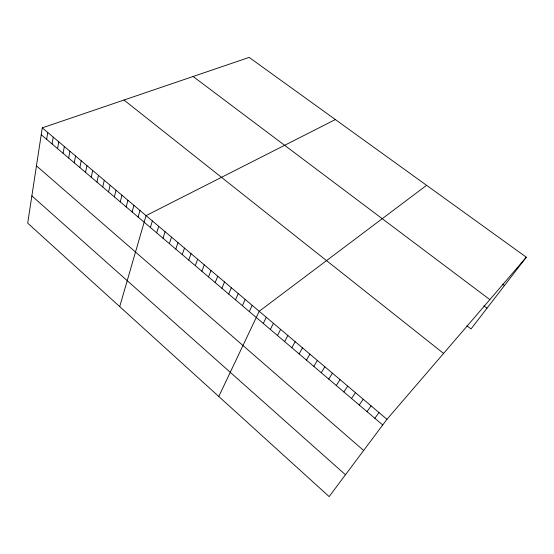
<?xml version="1.0" encoding="UTF-8"?>
<svg xmlns="http://www.w3.org/2000/svg" width="554" height="554" viewBox="0 0 554 554"><rect width="100%" height="100%" fill="white"/><g stroke="black" fill="none" stroke-linecap="round" stroke-linejoin="round"><path stroke-width="0.83" d="M42.27 127.856L27.7 223.144L329.152 496.592L386.969 419.302L526.3 257.195L249.148 57.408L42.27 127.856L386.969 419.302M46.64 139.324L47.734 132.475M52.097 143.957L53.232 137.122M57.581 148.624L58.759 141.796M63.101 153.313L64.326 146.505M68.654 158.035L69.929 151.235M74.243 162.786L75.559 155.999M79.873 167.564L81.23 160.798M85.531 172.377L86.936 165.625M91.223 177.218L92.684 170.48M96.957 182.093L98.46 175.362M102.725 186.996L104.277 180.285M108.529 191.926L110.135 185.23M114.373 196.892L116.021 190.216M120.253 201.891L121.956 195.23M126.173 206.919L127.926 200.278M132.129 211.981L133.93 205.354M138.119 217.078L139.975 210.465M119.712 306.611L146.062 215.61L335.364 119.56M150.397 227.507L152.357 220.935M156.678 232.846L158.7 226.295M163.008 238.22L165.078 231.69M169.372 243.635L171.505 237.126M175.784 249.085L177.972 242.597M182.238 254.57L184.489 248.102M188.741 260.096L191.047 253.649M195.285 265.657L197.653 259.23M201.871 271.259L204.301 264.854M208.505 276.896L210.998 270.518M215.187 282.575L217.743 276.217M221.912 288.295L224.529 281.958M228.691 294.049L231.371 287.741M235.512 299.846L238.255 293.565M242.382 305.683L245.187 299.423M249.3 311.563L252.174 305.33M218.788 396.484L259.21 311.279L426.594 185.32M263.282 323.446L266.294 317.269M270.345 329.457L273.427 323.301M277.464 335.502L280.615 329.381M284.631 341.596L287.858 335.502M291.854 347.732L295.144 341.666M299.125 353.916L302.491 347.877M306.445 360.135L309.894 354.131M313.827 366.409L317.345 360.432M321.258 372.724L324.852 366.783M328.744 379.088L332.414 373.174M336.285 385.501L340.031 379.615M343.882 391.955L347.711 386.11M351.534 398.458L355.446 392.647M359.248 405.016L363.237 399.233M367.018 411.615L371.09 405.874M374.843 418.27L378.998 412.564M526.3 257.195L471.018 328.972L466.932 325.814M502.485 284.133L504.438 285.58M193.117 76.487L489.84 299.61M483.871 305.843L487.008 308.211M123.999 100.025L443.588 353.424M41.225 134.719L382.731 424.973M36.46 165.868L363.632 450.492M31.869 195.867L345.474 474.771"/></g></svg>
